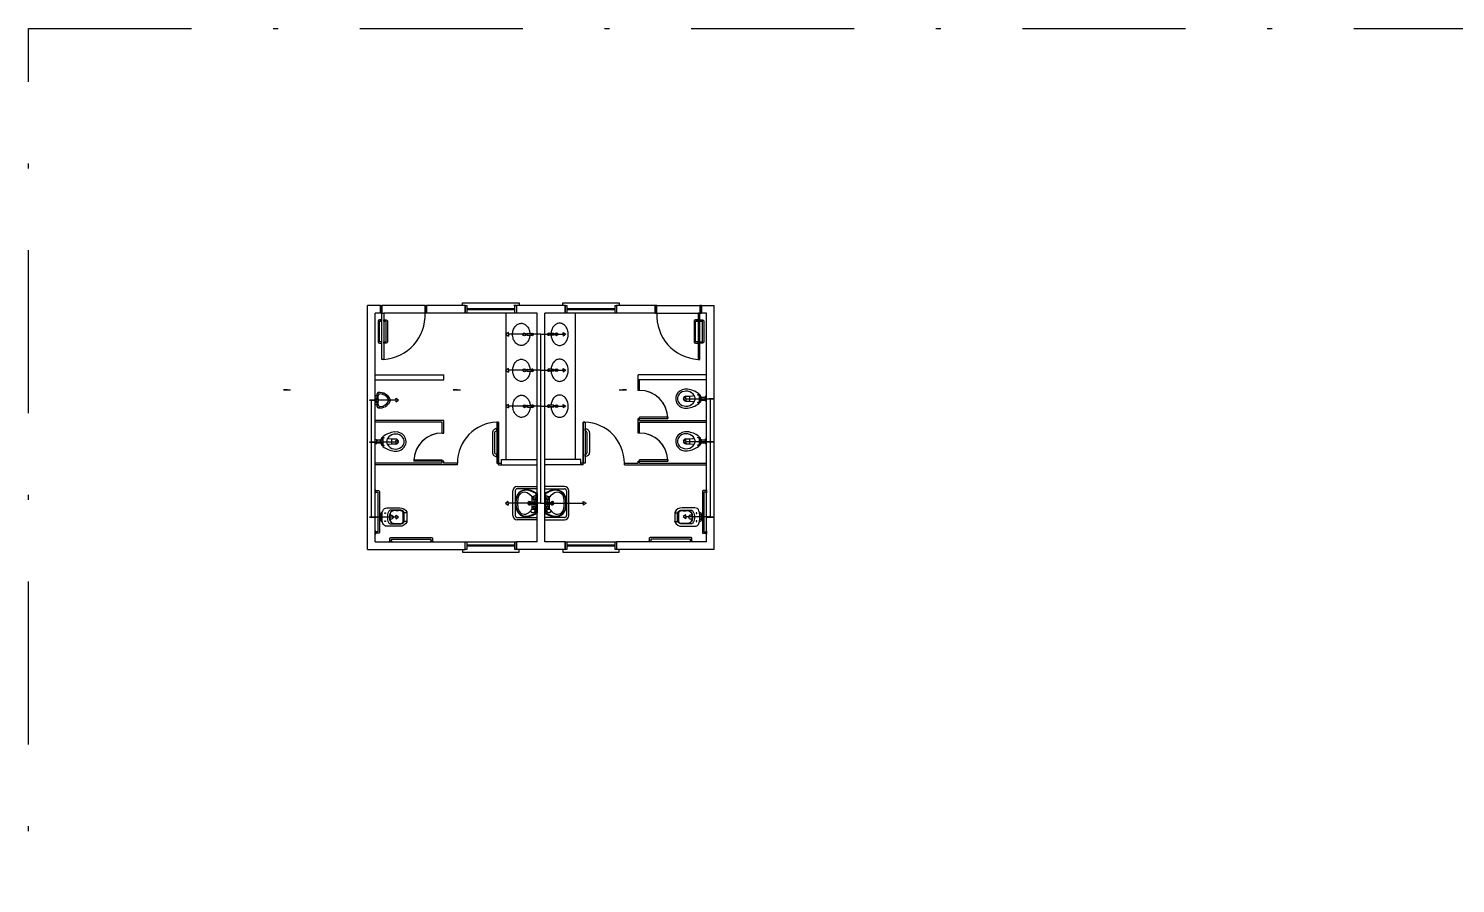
# Model space of a CAD drawing. Extents: x 55.5 to 142.8, y 175.3 to 208.6.
# Drawn here: x 55.51 to 83.29, y 191.94 to 208.58 of the extents above; entities that cross this region are included whole.
import ezdxf

# ---------------------------------------------------------------- set-up
doc = ezdxf.new("R2010")
doc.units = 0
doc.header["$LTSCALE"] = 0.005
doc.linetypes.add('DASHDOT', pattern=[25.4, 12.7, -6.35, 0, -6.35])
doc.layers.get('0').update_dxf_attribs({"linetype": 'CONTINUOUS'})
for name, color, linetype in [('A-BARRA', 2, 'CONTINUOUS'), ('A-JANEL', 3, 'CONTINUOUS'), ('A-PAREDE', 5, 'CONTINUOUS'), ('A-WC', 1, 'CONTINUOUS'), ('ARQ-ALV-CORTE', 5, 'CONTINUOUS'), ('ARQ-ALV-VISTA2', 2, 'CONTINUOUS'), ('ARQ-BNC-VISTA', 1, 'CONTINUOUS'), ('ARQ-ESQ-CORTE', 3, 'CONTINUOUS'), ('ARQ-ESQ-VISTA1', 2, 'CONTINUOUS'), ('ARQ-ESQ-VISTA2', 1, 'CONTINUOUS'), ('BARRILETE', 4, 'CONTINUOUS'), ('PAG', 1, 'CONTINUOUS')]:
    doc.layers.add(name, color=color, linetype=linetype)

# ---------------------------------------------------------------- blocks, each defined once
blk = doc.blocks.new('banheiros')
at = {"layer": 'A-BARRA', "color": 251}
for points in [[(-4.319, 1.892, 0.414214), (-4.234, 1.807), (-4.234, 1.807), (-4.234, 1.852, -0.414214), (-4.274, 1.892), (-4.274, 2.267, -0.414214), (-4.234, 2.307), (-4.234, 2.352), (-4.234, 2.352, 0.414214), (-4.319, 2.267)], [(-2.431, 1.892, -0.414214), (-2.516, 1.807), (-2.516, 1.807), (-2.516, 1.852, 0.414214), (-2.476, 1.892), (-2.476, 2.267, 0.414214), (-2.516, 2.307), (-2.516, 2.352), (-2.516, 2.352, -0.414214), (-2.431, 2.267)]]:
    blk.add_lwpolyline(points, format="xyb", close=True, dxfattribs=at)
at = {"layer": 'A-JANEL', "color": 251}
for p, q in [((-1.9, 4.75), (-1.9, 4.6)), ((-1.9, 0.15), (-1.9, 0))]:
    blk.add_line(p, q, dxfattribs=at)
at = {"layer": 'A-PAREDE', "color": 251}
for p, q in [((-6.75, 0), (-6.75, 4.75)), ((-5.6, 4.6), (-5.6, 4.75)), ((-4.85, 4.75), (-5.6, 4.75)), ((-4.85, 4.75), (-4.85, 4.6)), ((-1.15, 4.75), (-1.9, 4.75)), ((-1.9, 4.75), (-1.9, 4.6)), ((-1.15, 4.6), (-1.15, 4.75)), ((-1.15, 4.6), (-1.15, 4.75)), ((-0.25, 4.75), (0, 4.75)), ((-0.25, 4.6), (-0.25, 4.75)), ((-0.25, 4.6), (-0.25, 4.75)), ((0, 0), (0, 4.75)), ((-6.6, 0.15), (-6.6, 4.6)), ((-4.85, 4.6), (-5.6, 4.6)), ((-3.45, 0.15), (-3.45, 4.6)), ((-3.3, 0.15), (-3.3, 4.6)), ((-1.15, 4.6), (-1.9, 4.6)), ((-0.15, 4.6), (-0.25, 4.6)), ((-0.15, 4.6), (-0.25, 4.6)), ((-0.15, 0.15), (-0.15, 4.6)), ((-6.6, 0.15), (-4.85, 0.15)), ((-4.85, 0), (-4.85, 0.15)), ((-0.15, 0.15), (-1.9, 0.15)), ((-1.9, 0.15), (-1.9, 0)), ((0, 0), (-1.9, 0)), ((-6.75, 0), (-4.85, 0))]:
    blk.add_line(p, q, dxfattribs=at)
at = {"layer": 'A-WC', "color": 251}
for p, q in [((-1.483, 3.096), (-1.483, 3.3)), ((-1.453, 3.096), (-1.483, 3.096)), ((-1.453, 3.096), (-1.453, 3.3)), ((-5.267, 2.51), (-6.6, 2.51)), ((-5.267, 2.266), (-5.267, 2.51)), ((-5.297, 2.48), (-6.6, 2.48)), ((-5.297, 2.48), (-6.6, 2.48)), ((-5.297, 2.266), (-5.297, 2.48)), ((-5.297, 2.266), (-5.267, 2.266)), ((-4.2, 2.48), (-4.234, 2.479)), ((-4.234, 2.479), (-4.234, 1.68)), ((-4.2, 2.48), (-4.2, 1.68)), ((-4.2, 1.65), (-4.2, 2.48)), ((-2.55, 1.65), (-2.55, 2.48)), ((-2.55, 2.48), (-2.55, 1.68)), ((-2.516, 2.479), (-2.516, 1.68)), ((-5.297, 1.68), (-6.6, 1.68)), ((-5.847, 1.746), (-5.297, 1.746)), ((-5.267, 1.716), (-5.847, 1.716)), ((-5.297, 1.68), (-5.297, 1.746)), ((-5.297, 1.68), (-5.297, 1.746)), ((-5.297, 1.68), (-5.297, 1.716)), ((-5.267, 1.68), (-5.267, 1.716)), ((-5, 1.68), (-5.267, 1.68)), ((-5, 1.65), (-5, 1.68)), ((-4.234, 1.68), (-4.2, 1.68)), ((-4.2, 1.68), (-4.141, 1.68)), ((-2.55, 1.68), (-2.6, 1.68)), ((-2.516, 1.68), (-2.55, 1.68)), ((-1.75, 1.65), (-1.75, 1.68)), ((-1.75, 1.68), (-1.483, 1.68)), ((-5, 1.65), (-6.6, 1.65)), ((-4.2, 1.65), (-4.141, 1.65)), ((-2.55, 1.65), (-2.609, 1.65)), ((-1.75, 1.65), (-0.15, 1.65))]:
    blk.add_line(p, q, dxfattribs=at)
for centre, start, end in [((-1.453, 2.546), 360, 90), ((-5.297, 1.716), 90, 180)]:
    blk.add_arc(centre, 0.55, start, end, dxfattribs=at)
at = {"layer": 'ARQ-ALV-CORTE', "color": 251}
for p, q in [((-6.5, 4.75), (-6.75, 4.75)), ((-6.5, 4.6), (-6.5, 4.75)), ((-6.5, 4.75), (-6.5, 4.6)), ((-5.63, 4.75), (-6.47, 4.75)), ((-5.6, 4.75), (-5.6, 4.6)), ((-4.85, 4.75), (-4.85, 4.6)), ((-0.25, 4.75), (-0.25, 4.6)), ((-6.5, 4.6), (-6.6, 4.6)), ((-6.5, 4.6), (-6.6, 4.6)), ((-5.63, 4.6), (-6.435, 4.6)), ((-5.985, 0.724), (-5.985, 0.536)), ((-5.995, 0.546), (-6.031, 0.546)), ((-5.985, 0.536), (-5.985, 0.546))]:
    blk.add_line(p, q, dxfattribs=at)
for points in [[(-6.47, 4.6), (-6.5, 4.6), (-6.5, 4.75), (-6.47, 4.75)], [(-5.6, 4.6), (-5.63, 4.6), (-5.63, 4.75), (-5.6, 4.75)], [(-6.435, 3.7), (-6.47, 3.7), (-6.47, 4.6), (-6.435, 4.6)]]:
    blk.add_lwpolyline(points, close=True, dxfattribs=at)
for points in [[(-6.47, 4.446), (-6.51, 4.446), (-6.47, 4.446), (-6.47, 4.468), (-6.52, 4.468, 0.414214), (-6.545, 4.443), (-6.545, 4.043, 0.414214), (-6.52, 4.018), (-6.47, 4.018), (-6.47, 4.04), (-6.51, 4.04, -0.414214), (-6.52, 4.05), (-6.52, 4.436, -0.414214), (-6.51, 4.446)], [(-6.435, 4.446), (-6.395, 4.446), (-6.435, 4.446), (-6.435, 4.468), (-6.385, 4.468, -0.414214), (-6.36, 4.443), (-6.36, 4.043, -0.414214), (-6.385, 4.018), (-6.435, 4.018), (-6.435, 4.04), (-6.395, 4.04, 0.414214), (-6.385, 4.05), (-6.385, 4.436, 0.414214), (-6.395, 4.446)], [(-6.6, 1.1, 0.414214), (-6.59, 1.11), (-6.59, 1.15, 0.414214), (-6.6, 1.16), (-6.6, 1.1)], [(-6.59, 1.145), (-6.535, 1.145, -0.414214), (-6.52, 1.13), (-6.52, 0.33, -0.414214), (-6.535, 0.315), (-6.59, 0.315)], [(-6.462, 0.723, 0.378909), (-6.497, 0.683), (-6.497, 0.577, 0.378909), (-6.462, 0.537)], [(-6.497, 0.67, -0.414214), (-6.488, 0.679), (-6.467, 0.679)], [(-6.497, 0.59, 0.414214), (-6.488, 0.581), (-6.467, 0.581)], [(-5.995, 0.546, -0.407906), (-5.985, 0.536, -0.131537), (-5.986, 0.531, -0.273863), (-6.123, 0.45), (-6.372, 0.45, -0.319419), (-6.453, 0.507, -0.074713), (-6.467, 0.58, -0.017899), (-6.467, 0.68, -0.074713), (-6.453, 0.753, -0.319419), (-6.372, 0.81), (-6.123, 0.81, -0.273863), (-5.986, 0.729, -0.136488), (-5.985, 0.724, -0.402244), (-5.995, 0.715), (-6.031, 0.715, -0.337727), (-6.036, 0.718)], [(-6.228, 0.763, 0.305538), (-6.311, 0.708, 0.097448), (-6.326, 0.63, 0.097448), (-6.311, 0.552, 0.305538), (-6.228, 0.497)], [(-6.316, 0.668), (-6.288, 0.668, -1), (-6.288, 0.592)], [(-6.6, 0.3, 0.414214), (-6.59, 0.31), (-6.59, 0.35, 0.414214), (-6.6, 0.36), (-6.6, 0.3)], [(-6.27, 0.15, 0.414214), (-6.28, 0.16), (-6.32, 0.16, 0.414214), (-6.33, 0.15), (-6.27, 0.15)], [(-6.315, 0.16), (-6.315, 0.215, -0.414214), (-6.3, 0.23), (-5.5, 0.23, -0.414214), (-5.485, 0.215), (-5.485, 0.16)], [(-5.47, 0.15, 0.414214), (-5.48, 0.16), (-5.52, 0.16, 0.414214), (-5.53, 0.15), (-5.47, 0.15)]]:
    blk.add_lwpolyline(points, format="xyb", dxfattribs=at)
for points in [[(-6.59, 1.115), (-6.55, 1.115), (-6.55, 0.345), (-6.59, 0.345)], [(-6.316, 0.592), (-6.287, 0.592)], [(-6.285, 0.16), (-6.285, 0.2), (-5.515, 0.2), (-5.515, 0.16)]]:
    blk.add_lwpolyline(points, dxfattribs=at)
for points in [[(-6.413, 0.708, -1), (-6.398, 0.708, -1)], [(-6.413, 0.552, -1), (-6.398, 0.552, -1)], [(-6.342, 0.527, 0.295956), (-6.292, 0.496, -0.008003), (-6.12, 0.496, 0.219669), (-6.042, 0.531, 0.1825), (-6.035, 0.549), (-6.035, 0.711, 0.1825), (-6.042, 0.729, 0.21967), (-6.12, 0.764, -0.008003), (-6.292, 0.764, 0.295956), (-6.342, 0.733, 0.109342), (-6.365, 0.63, 0.109342)], [(-6.316, 0.592, 0.042994), (-6.307, 0.559, 0.312272), (-6.229, 0.506, -0.00507), (-6.12, 0.505, 0.107996), (-6.081, 0.513, 0.297508), (-6.059, 0.547), (-6.059, 0.713, 0.297509), (-6.081, 0.747, 0.107996), (-6.12, 0.755, -0.00507), (-6.229, 0.755, 0.312272), (-6.307, 0.701, 0.091294), (-6.32, 0.63, 0.048111)]]:
    blk.add_lwpolyline(points, format="xyb", close=True, dxfattribs=at)
for centre, radius, start, end in [((-6.493, 4.562), 0.864, 273.841, 2.5373), ((-6.031, 0.54), 0.00533, 90, 164.6449)]:
    blk.add_arc(centre, radius, start, end, dxfattribs=at)
at = {"layer": 'ARQ-ALV-VISTA2', "color": 251, "ltscale": 0.1}
for p, q in [((-3.85, 4.75), (-3.9, 4.75)), ((-2.9, 4.75), (-3.85, 4.75)), ((-3.85, 4.75), (-3.85, 4.6)), ((-3.85, 4.75), (-3.85, 4.6)), ((-3.85, 4.75), (-3.85, 4.6)), ((-2.9, 4.75), (-2.9, 4.6)), ((-2.9, 4.75), (-2.9, 4.6)), ((-3.45, 4.6), (-3.85, 4.6)), ((-2.9, 4.6), (-3.3, 4.6)), ((-3.649, 4.179), (-3.649, 4.197)), ((-3.642, 4.205), (-3.544, 4.213)), ((-3.641, 4.172), (-3.544, 4.165)), ((-3.127, 4.206), (-3.225, 4.213)), ((-3.127, 4.173), (-3.225, 4.165)), ((-3.119, 4.181), (-3.119, 4.198)), ((-6.6, 3.4), (-5.267, 3.4)), ((-5.267, 3.3), (-5.267, 3.4)), ((-3.646, 3.479), (-3.646, 3.497)), ((-3.639, 3.505), (-3.541, 3.513)), ((-3.638, 3.472), (-3.541, 3.465)), ((-3.127, 3.506), (-3.225, 3.513)), ((-3.127, 3.473), (-3.225, 3.465)), ((-3.119, 3.481), (-3.119, 3.498)), ((-0.15, 3.4), (-1.483, 3.4)), ((-1.483, 3.3), (-1.483, 3.4)), ((-6.6, 3.3), (-5.267, 3.3)), ((-6.6, 3.08), (-6.6, 3.08)), ((-0.15, 3.3), (-1.483, 3.3)), ((-6.6, 2.942), (-6.581, 2.942)), ((-6.6, 2.867), (-6.581, 2.867)), ((-6.562, 2.999), (-6.591, 2.99)), ((-6.562, 2.811), (-6.591, 2.82)), ((-6.581, 2.867), (-6.581, 2.942)), ((-6.581, 2.933), (-6.546, 2.933)), ((-6.581, 2.877), (-6.546, 2.877)), ((-6.562, 2.933), (-6.562, 3.032)), ((-6.562, 2.777), (-6.562, 2.877)), ((-6.545, 2.933), (-6.545, 2.99)), ((-6.545, 2.82), (-6.545, 2.877)), ((-6.536, 2.887), (-6.536, 2.923)), ((-6.45, 3.046), (-6.45, 3.016)), ((-6.45, 2.793), (-6.45, 2.764)), ((-3.643, 2.779), (-3.643, 2.797)), ((-3.636, 2.805), (-3.538, 2.813)), ((-3.127, 2.806), (-3.225, 2.813)), ((-3.119, 2.781), (-3.119, 2.798)), ((-0.551, 2.984), (-0.473, 2.984)), ((-0.551, 2.887), (-0.473, 2.887)), ((-0.473, 2.984), (-0.411, 2.991)), ((-0.473, 2.887), (-0.473, 2.984)), ((-0.473, 2.887), (-0.411, 2.879)), ((-0.411, 2.991), (-0.409, 2.994)), ((-0.411, 2.879), (-0.409, 2.877)), ((-0.296, 3.021), (-0.296, 3.024)), ((-0.296, 3.021), (-0.296, 2.85)), ((-0.296, 2.985), (-0.269, 2.985)), ((-0.296, 2.965), (-0.269, 2.965)), ((-0.296, 2.905), (-0.269, 2.905)), ((-0.296, 2.885), (-0.269, 2.885)), ((-0.296, 2.85), (-0.296, 2.846)), ((-0.269, 2.965), (-0.269, 2.998)), ((-0.269, 2.965), (-0.264, 2.965)), ((-0.269, 2.905), (-0.269, 2.873)), ((-0.269, 2.905), (-0.264, 2.905)), ((-0.264, 2.905), (-0.264, 2.965)), ((-0.25, 2.905), (-0.25, 2.965)), ((-0.25, 2.965), (-0.18, 2.965)), ((-0.25, 2.905), (-0.18, 2.905)), ((-0.18, 2.968), (-0.18, 2.902)), ((-0.175, 2.97), (-0.178, 2.97)), ((-0.175, 2.9), (-0.178, 2.9)), ((-0.175, 2.973), (-0.175, 2.97)), ((-0.175, 2.97), (-0.175, 2.9)), ((-0.175, 2.9), (-0.175, 2.897)), ((-0.15, 2.975), (-0.173, 2.975)), ((-0.15, 2.895), (-0.173, 2.895)), ((-3.635, 2.772), (-3.538, 2.765)), ((-3.127, 2.773), (-3.225, 2.765)), ((-1.483, 2.266), (-1.483, 2.546)), ((-1.483, 2.546), (-0.903, 2.546)), ((-1.453, 2.51), (-1.453, 2.576)), ((-1.453, 2.51), (-1.453, 2.576)), ((-0.903, 2.576), (-1.453, 2.576)), ((-1.453, 2.51), (-1.453, 2.546)), ((-1.453, 2.51), (-0.15, 2.51)), ((-0.903, 2.576), (-0.903, 2.546)), ((-2.55, 2.48), (-2.52, 2.48)), ((-2.52, 2.48), (-2.55, 2.48)), ((-2.52, 2.48), (-2.52, 2.479)), ((-1.453, 2.266), (-1.483, 2.266)), ((-1.453, 2.48), (-0.15, 2.48)), ((-1.453, 2.48), (-0.15, 2.48)), ((-1.453, 2.266), (-1.453, 2.48)), ((-6.6, 2.14), (-6.577, 2.14)), ((-6.6, 2.06), (-6.577, 2.06)), ((-6.575, 2.138), (-6.575, 2.135)), ((-6.575, 2.135), (-6.575, 2.065)), ((-6.575, 2.135), (-6.572, 2.135)), ((-6.575, 2.065), (-6.575, 2.062)), ((-6.575, 2.065), (-6.572, 2.065)), ((-6.57, 2.133), (-6.57, 2.067)), ((-6.5, 2.13), (-6.57, 2.13)), ((-6.5, 2.07), (-6.57, 2.07)), ((-6.5, 2.07), (-6.5, 2.13)), ((-6.486, 2.07), (-6.486, 2.13)), ((-6.481, 2.13), (-6.486, 2.13)), ((-6.481, 2.07), (-6.486, 2.07)), ((-6.481, 2.13), (-6.481, 2.163)), ((-6.454, 2.15), (-6.481, 2.15)), ((-6.454, 2.13), (-6.481, 2.13)), ((-6.454, 2.07), (-6.481, 2.07)), ((-6.481, 2.07), (-6.481, 2.038)), ((-6.454, 2.05), (-6.481, 2.05)), ((-6.454, 2.186), (-6.454, 2.189)), ((-6.454, 2.186), (-6.454, 2.014)), ((-6.454, 2.014), (-6.454, 2.011)), ((-6.339, 2.156), (-6.341, 2.159)), ((-6.339, 2.044), (-6.341, 2.042)), ((-6.277, 2.149), (-6.339, 2.156)), ((-6.277, 2.052), (-6.339, 2.044)), ((-6.199, 2.149), (-6.277, 2.149)), ((-6.277, 2.052), (-6.277, 2.149)), ((-6.199, 2.052), (-6.277, 2.052)), ((-0.551, 2.154), (-0.473, 2.154)), ((-0.551, 2.057), (-0.473, 2.057)), ((-0.473, 2.154), (-0.411, 2.161)), ((-0.473, 2.057), (-0.473, 2.154)), ((-0.473, 2.057), (-0.411, 2.049)), ((-0.411, 2.161), (-0.409, 2.164)), ((-0.411, 2.049), (-0.409, 2.047)), ((-0.296, 2.191), (-0.296, 2.194)), ((-0.296, 2.191), (-0.296, 2.02)), ((-0.296, 2.155), (-0.269, 2.155)), ((-0.296, 2.135), (-0.269, 2.135)), ((-0.296, 2.075), (-0.269, 2.075)), ((-0.296, 2.055), (-0.269, 2.055)), ((-0.296, 2.02), (-0.296, 2.016)), ((-0.269, 2.135), (-0.269, 2.168)), ((-0.269, 2.135), (-0.264, 2.135)), ((-0.269, 2.075), (-0.269, 2.043)), ((-0.269, 2.075), (-0.264, 2.075)), ((-0.264, 2.075), (-0.264, 2.135)), ((-0.25, 2.075), (-0.25, 2.135)), ((-0.25, 2.135), (-0.18, 2.135)), ((-0.25, 2.075), (-0.18, 2.075)), ((-0.18, 2.138), (-0.18, 2.072)), ((-0.175, 2.14), (-0.178, 2.14)), ((-0.175, 2.07), (-0.178, 2.07)), ((-0.175, 2.143), (-0.175, 2.14)), ((-0.175, 2.14), (-0.175, 2.07)), ((-0.175, 2.07), (-0.175, 2.067)), ((-0.15, 2.145), (-0.173, 2.145)), ((-0.15, 2.065), (-0.173, 2.065)), ((-4.141, 1.75), (-3.45, 1.75)), ((-4.141, 1.65), (-4.141, 1.75)), ((-2.6, 1.75), (-3.3, 1.75)), ((-2.6, 1.65), (-2.6, 1.75)), ((-1.483, 1.716), (-0.903, 1.716)), ((-1.483, 1.68), (-1.483, 1.716)), ((-1.453, 1.68), (-1.453, 1.746)), ((-1.453, 1.68), (-1.453, 1.746)), ((-0.903, 1.746), (-1.453, 1.746)), ((-1.453, 1.68), (-1.453, 1.716)), ((-1.453, 1.68), (-0.15, 1.68)), ((-0.903, 1.746), (-0.903, 1.716)), ((-4.15, 1.65), (-3.45, 1.65)), ((-2.6, 1.65), (-3.3, 1.65)), ((-3.92, 0.66), (-3.92, 1.14)), ((-3.875, 1.14), (-3.875, 0.66)), ((-3.835, 1.225), (-3.45, 1.225)), ((-3.45, 1.18), (-3.835, 1.18)), ((-2.915, 1.225), (-3.3, 1.225)), ((-3.3, 1.18), (-2.915, 1.18)), ((-2.875, 1.14), (-2.875, 0.66)), ((-2.83, 0.66), (-2.83, 1.14)), ((-3.506, 0.919), (-3.601, 0.911)), ((-3.506, 0.88), (-3.601, 0.888)), ((-3.47, 1.053), (-3.547, 1.025)), ((-3.47, 1.052), (-3.542, 1.016)), ((-3.542, 0.916), (-3.542, 1.016)), ((-3.542, 0.788), (-3.542, 0.883)), ((-3.47, 0.713), (-3.47, 1.087)), ((-3.45, 1.089), (-3.45, 0.711)), ((-3.3, 1.089), (-3.3, 0.711)), ((-3.28, 0.713), (-3.28, 1.087)), ((-3.28, 1.053), (-3.203, 1.025)), ((-3.28, 1.052), (-3.208, 1.016)), ((-3.244, 0.919), (-3.149, 0.911)), ((-3.244, 0.88), (-3.149, 0.888)), ((-3.208, 0.916), (-3.208, 1.016)), ((-3.208, 0.788), (-3.208, 0.883)), ((-3.835, 0.62), (-3.45, 0.62)), ((-3.45, 0.575), (-3.835, 0.575)), ((-3.478, 0.752), (-3.491, 0.758)), ((-3.483, 0.752), (-3.49, 0.754)), ((-3.47, 0.752), (-3.49, 0.752)), ((-3.47, 0.748), (-3.49, 0.748)), ((-2.915, 0.62), (-3.3, 0.62)), ((-3.3, 0.575), (-2.915, 0.575)), ((-3.28, 0.752), (-3.26, 0.752)), ((-3.28, 0.748), (-3.26, 0.748)), ((-3.272, 0.752), (-3.259, 0.758)), ((-3.267, 0.752), (-3.26, 0.754)), ((-0.765, 0.724), (-0.765, 0.536)), ((-0.765, 0.536), (-0.765, 0.546)), ((-0.755, 0.546), (-0.719, 0.546)), ((-3.45, 0.15), (-3.85, 0.15)), ((-3.85, 0), (-3.85, 0.15)), ((-2.9, 0), (-3.85, 0)), ((-2.9, 0.15), (-3.3, 0.15)), ((-2.9, 0), (-2.9, 0.15)), ((-2.9, 0.15), (-2.9, 0)), ((-2.9, 0), (-2.9, 0.15))]:
    blk.add_line(p, q, dxfattribs=at)
for points in [[(-3.85, 4.6), (-3.88, 4.6), (-3.88, 4.75), (-3.85, 4.75)], [(-2.87, 4.6), (-2.9, 4.6), (-2.9, 4.75), (-2.87, 4.75)], [(-3.85, 0), (-3.88, 0), (-3.88, 0.15), (-3.85, 0.15)], [(-2.87, 0), (-2.9, 0), (-2.9, 0.15), (-2.87, 0.15)]]:
    blk.add_lwpolyline(points, close=True, dxfattribs=at)
at = {"layer": 'ARQ-ALV-VISTA2', "color": 251}
for points in [[(-1.15, 4.6), (-1.12, 4.6), (-1.12, 4.75), (-1.15, 4.75)], [(-0.28, 4.6), (-0.25, 4.6), (-0.25, 4.75), (-0.28, 4.75)], [(-0.315, 3.7), (-0.28, 3.7), (-0.28, 4.6), (-0.315, 4.6)]]:
    blk.add_lwpolyline(points, close=True, dxfattribs=at)
at = {"layer": 'ARQ-ALV-VISTA2', "color": 251, "ltscale": 0.1}
for points in [[(-3.591, 4.168, -0.059992), (-3.603, 4.103, -0.087531), (-3.639, 4.035, -0.105501), (-3.695, 3.987, -0.123031), (-3.757, 3.971, -0.123031), (-3.819, 3.986, -0.105501), (-3.876, 4.033, -0.087531), (-3.912, 4.101, -0.07802), (-3.926, 4.186, -0.07802), (-3.913, 4.271, -0.087531), (-3.878, 4.339, -0.105501), (-3.821, 4.387, -0.123031), (-3.759, 4.403, -0.123031), (-3.697, 4.388, -0.105501), (-3.64, 4.34, -0.087531), (-3.604, 4.273, -0.059024), (-3.591, 4.209, -0.07802)], [(-3.178, 4.169, 0.059992), (-3.165, 4.104, 0.087531), (-3.129, 4.036, 0.105501), (-3.073, 3.988, 0.123031), (-3.011, 3.972, 0.123031), (-2.948, 3.988, 0.105501), (-2.892, 4.035, 0.087531), (-2.856, 4.103, 0.07802), (-2.842, 4.188, 0.07802), (-2.855, 4.273, 0.087531), (-2.891, 4.341, 0.105501), (-2.948, 4.389, 0.123031), (-3.01, 4.405, 0.123031), (-3.072, 4.389, 0.105501), (-3.129, 4.342, 0.087531), (-3.165, 4.274, 0.059024), (-3.177, 4.21, 0.07802)], [(-3.588, 3.468, -0.059992), (-3.6, 3.403, -0.087531), (-3.635, 3.335, -0.105501), (-3.692, 3.287, -0.123031), (-3.754, 3.271, -0.123031), (-3.816, 3.286, -0.105501), (-3.873, 3.333, -0.087531), (-3.909, 3.401, -0.07802), (-3.923, 3.486, -0.07802), (-3.91, 3.571, -0.087531), (-3.875, 3.639, -0.105501), (-3.818, 3.687, -0.123031), (-3.756, 3.703, -0.123031), (-3.694, 3.688, -0.105501), (-3.637, 3.64, -0.087531), (-3.601, 3.573, -0.059024), (-3.588, 3.509, -0.07802)], [(-3.178, 3.469, 0.059992), (-3.165, 3.404, 0.087531), (-3.129, 3.336, 0.105501), (-3.073, 3.288, 0.123031), (-3.011, 3.272, 0.123031), (-2.948, 3.288, 0.105501), (-2.892, 3.335, 0.087531), (-2.856, 3.403, 0.07802), (-2.842, 3.488, 0.07802), (-2.855, 3.573, 0.087531), (-2.891, 3.641, 0.105501), (-2.948, 3.689, 0.123031), (-3.01, 3.705, 0.123031), (-3.072, 3.689, 0.105501), (-3.129, 3.642, 0.087531), (-3.165, 3.574, 0.059024), (-3.177, 3.51, 0.07802)], [(-3.585, 2.768, -0.059992), (-3.597, 2.703, -0.087531), (-3.632, 2.635, -0.105501), (-3.689, 2.587, -0.123031), (-3.751, 2.571, -0.123031), (-3.813, 2.586, -0.105501), (-3.87, 2.633, -0.087531), (-3.906, 2.701, -0.07802), (-3.92, 2.786, -0.07802), (-3.907, 2.871, -0.087531), (-3.872, 2.939, -0.105501), (-3.815, 2.987, -0.123031), (-3.753, 3.003, -0.123031), (-3.691, 2.988, -0.105501), (-3.634, 2.94, -0.087531), (-3.598, 2.873, -0.059024), (-3.585, 2.809, -0.07802)], [(-3.178, 2.769, 0.059992), (-3.165, 2.704, 0.087531), (-3.129, 2.636, 0.105501), (-3.073, 2.588, 0.123031), (-3.011, 2.572, 0.123031), (-2.948, 2.588, 0.105501), (-2.892, 2.635, 0.087531), (-2.856, 2.703, 0.07802), (-2.842, 2.788, 0.07802), (-2.855, 2.873, 0.087531), (-2.891, 2.941, 0.105501), (-2.948, 2.989, 0.123031), (-3.01, 3.005, 0.123031), (-3.072, 2.989, 0.105501), (-3.129, 2.942, 0.087531), (-3.165, 2.874, 0.059024), (-3.177, 2.81, 0.07802)], [(-0.16, 1.145), (-0.215, 1.145, 0.414214), (-0.23, 1.13), (-0.23, 0.33, 0.414214), (-0.215, 0.315), (-0.16, 0.315)], [(-0.15, 1.1, -0.414214), (-0.16, 1.11), (-0.16, 1.15, -0.414214), (-0.15, 1.16), (-0.15, 1.1)], [(-0.755, 0.546, 0.407906), (-0.765, 0.536, 0.131537), (-0.764, 0.531, 0.273863), (-0.627, 0.45), (-0.378, 0.45, 0.319419), (-0.297, 0.507, 0.074713), (-0.283, 0.58, 0.017899), (-0.283, 0.68, 0.074713), (-0.297, 0.753, 0.319419), (-0.378, 0.81), (-0.627, 0.81, 0.273863), (-0.764, 0.729, 0.136488), (-0.765, 0.724, 0.402244), (-0.755, 0.715), (-0.719, 0.715, 0.337727), (-0.714, 0.718)], [(-0.522, 0.763, -0.305538), (-0.439, 0.708, -0.097448), (-0.424, 0.63, -0.097448), (-0.439, 0.552, -0.305538), (-0.522, 0.497)], [(-0.434, 0.668), (-0.462, 0.668, 1), (-0.462, 0.592)], [(-0.288, 0.723, -0.378909), (-0.253, 0.683), (-0.253, 0.577, -0.378909), (-0.288, 0.537)], [(-0.253, 0.67, 0.414214), (-0.262, 0.679), (-0.283, 0.679)], [(-0.253, 0.59, -0.414214), (-0.262, 0.581), (-0.283, 0.581)], [(-0.15, 0.3, -0.414214), (-0.16, 0.31), (-0.16, 0.35, -0.414214), (-0.15, 0.36), (-0.15, 0.3)], [(-1.28, 0.15, -0.414214), (-1.27, 0.16), (-1.23, 0.16, -0.414214), (-1.22, 0.15), (-1.28, 0.15)], [(-0.435, 0.16), (-0.435, 0.215, 0.414214), (-0.45, 0.23), (-1.25, 0.23, 0.414214), (-1.265, 0.215), (-1.265, 0.16)], [(-0.48, 0.15, -0.414214), (-0.47, 0.16), (-0.43, 0.16, -0.414214), (-0.42, 0.15), (-0.48, 0.15)]]:
    blk.add_lwpolyline(points, format="xyb", dxfattribs=at)
for points in [[(-0.16, 1.115), (-0.2, 1.115), (-0.2, 0.345), (-0.16, 0.345)], [(-0.434, 0.592), (-0.463, 0.592)], [(-0.465, 0.16), (-0.465, 0.2), (-1.235, 0.2), (-1.235, 0.16)]]:
    blk.add_lwpolyline(points, dxfattribs=at)
for points in [[(-0.408, 0.527, -0.295956), (-0.458, 0.496, 0.008003), (-0.63, 0.496, -0.219669), (-0.708, 0.531, -0.1825), (-0.715, 0.549), (-0.715, 0.711, -0.1825), (-0.708, 0.729, -0.21967), (-0.63, 0.764, 0.008003), (-0.458, 0.764, -0.295956), (-0.408, 0.733, -0.109342), (-0.385, 0.63, -0.109342)], [(-0.434, 0.592, -0.042994), (-0.443, 0.559, -0.312272), (-0.521, 0.506, 0.00507), (-0.63, 0.505, -0.107996), (-0.669, 0.513, -0.297508), (-0.691, 0.547), (-0.691, 0.713, -0.297509), (-0.669, 0.747, -0.107996), (-0.63, 0.755, 0.00507), (-0.521, 0.755, -0.312272), (-0.443, 0.701, -0.091294), (-0.43, 0.63, -0.048111)], [(-0.337, 0.708, 1), (-0.352, 0.708, 1)], [(-0.337, 0.552, 1), (-0.352, 0.552, 1)]]:
    blk.add_lwpolyline(points, format="xyb", close=True, dxfattribs=at)
for centre, radius in [((-3.699, 4.187), 0.0278), ((-3.544, 4.189), 0.024), ((-3.225, 4.189), 0.024), ((-3.07, 4.189), 0.0278), ((-3.696, 3.487), 0.0278), ((-3.541, 3.489), 0.024), ((-3.225, 3.489), 0.024), ((-3.07, 3.489), 0.0278), ((-3.692, 2.787), 0.0278), ((-3.538, 2.789), 0.024), ((-3.225, 2.789), 0.024), ((-3.07, 2.789), 0.0278), ((-0.314, 3.01), 0.00682), ((-0.314, 2.86), 0.00682), ((-6.436, 2.175), 0.00682), ((-6.436, 2.025), 0.00682), ((-0.314, 2.18), 0.00682), ((-0.314, 2.03), 0.00682), ((-3.503, 0.984), 0.03), ((-3.503, 0.816), 0.03), ((-3.503, 0.984), 0.02), ((-3.503, 0.816), 0.02), ((-3.247, 0.984), 0.03), ((-3.247, 0.816), 0.03), ((-3.247, 0.984), 0.02), ((-3.247, 0.816), 0.02), ((-3.53, 0.75), 0.04), ((-3.53, 0.75), 0.037), ((-3.22, 0.75), 0.04), ((-3.22, 0.75), 0.037)]:
    blk.add_circle(centre, radius, dxfattribs=at)
for centre, radius, start, end in [((-3.641, 4.197), 0.008, 94.6837, 180.3301), ((-3.641, 4.179), 0.008, 180.3301, 265.9766), ((-3.127, 4.198), 0.008, 359.9223, 85.5687), ((-3.127, 4.181), 0.008, 274.2759, 359.9223), ((-3.638, 3.497), 0.008, 94.6837, 180.3301), ((-3.638, 3.479), 0.008, 180.3301, 265.9766), ((-3.127, 3.498), 0.008, 359.9223, 85.5687), ((-3.127, 3.481), 0.008, 274.2759, 359.9223), ((-6.519, 2.822), 0.234, 25.0023, 95.2001), ((-0.55, 2.915), 0.208, 82.3195, 140.8979), ((-0.547, 2.895), 0.187, 32.6799, 125.7485), ((-0.586, 2.642), 0.484, 53.7577, 82.3195), ((-6.587, 2.978), 0.0131, 106.6992, 180), ((-6.587, 2.832), 0.0131, 180, 253.3008), ((-6.507, 2.99), 0.0656, 86.1308, 147.0588), ((-6.54, 3.032), 0.0225, 90, 180), ((-6.507, 2.82), 0.0656, 212.9412, 273.8692), ((-6.546, 2.923), 0.01, 0, 90), ((-6.546, 2.887), 0.01, 270, 0), ((-6.507, 2.99), 0.0375, 86.1308, 180), ((-6.507, 2.82), 0.0375, 180, 273.8692), ((-6.519, 2.988), 0.234, 264.7999, 334.9977), ((-6.519, 2.822), 0.206, 29.554, 86.1308), ((-6.519, 2.988), 0.206, 273.8692, 330.446), ((-6.372, 2.905), 0.0375, 330.446, 29.554), ((-6.341, 2.905), 0.0375, 334.9977, 25.0023), ((-3.635, 2.797), 0.008, 94.6837, 180.3301), ((-3.635, 2.779), 0.008, 180.3301, 265.9766), ((-3.127, 2.798), 0.008, 359.9223, 85.5687), ((-3.127, 2.781), 0.008, 274.2759, 359.9223), ((-0.577, 2.935), 0.174, 140.4767, 216.8881), ((-0.55, 2.956), 0.208, 216.8881, 277.6805), ((-0.583, 2.935), 0.132, 138.6701, 180), ((-0.583, 2.935), 0.132, 180, 221.3299), ((-0.563, 2.917), 0.159, 125.7485, 138.6701), ((-0.563, 2.953), 0.159, 221.3299, 234.2515), ((-0.547, 2.976), 0.187, 234.2515, 327.3201), ((-0.551, 2.935), 0.0486, 90, 270), ((-0.586, 3.229), 0.484, 277.6805, 306.3454), ((-0.484, 2.935), 0.112, 0, 32.6799), ((-0.484, 2.935), 0.112, 327.3201, 0), ((-0.305, 3.024), 0.00909, 0, 58.9825), ((-0.305, 2.846), 0.00909, 306.3358, 0), ((-0.554, 2.62), 0.477, 53.8396, 57.2182), ((-0.554, 3.251), 0.477, 302.7818, 306.1604), ((-0.278, 2.998), 0.00909, 0, 53.8396), ((-0.278, 2.873), 0.00909, 306.1604, 0), ((-0.257, 2.965), 0.00697, 0, 180), ((-0.257, 2.905), 0.00697, 180, 0), ((-0.178, 2.968), 0.002, 90, 180), ((-0.178, 2.902), 0.002, 180, 270), ((-0.173, 2.973), 0.002, 90, 180), ((-0.173, 2.897), 0.002, 180, 270), ((-6.54, 2.777), 0.0225, 180, 270), ((-6.164, 1.807), 0.484, 97.6805, 126.2423), ((-6.203, 2.06), 0.187, 54.2515, 147.3201), ((-6.2, 2.08), 0.208, 39.1021, 97.6805), ((-1.453, 1.716), 0.55, 360, 90), ((-1.453, 1.716), 0.55, 3.1268, 90), ((-0.55, 2.085), 0.208, 82.3195, 140.8979), ((-0.547, 2.065), 0.187, 32.6799, 125.7485), ((-0.586, 1.812), 0.484, 53.7577, 82.3195), ((-6.577, 2.138), 0.002, 0, 90), ((-6.577, 2.062), 0.002, 270, 0), ((-6.572, 2.133), 0.002, 0, 90), ((-6.572, 2.067), 0.002, 270, 0), ((-6.493, 2.13), 0.00697, 0, 180), ((-6.493, 2.07), 0.00697, 180, 0), ((-6.472, 2.163), 0.00909, 126.1604, 180), ((-6.472, 2.038), 0.00909, 180, 233.8396), ((-6.196, 1.785), 0.477, 122.7818, 126.1604), ((-6.196, 2.416), 0.477, 233.8396, 237.2182), ((-6.445, 2.189), 0.00909, 121.0175, 180), ((-6.445, 2.011), 0.00909, 180, 233.6642), ((-6.164, 2.394), 0.484, 233.6546, 262.3195), ((-6.266, 2.1), 0.112, 147.3201, 180), ((-6.266, 2.1), 0.112, 180, 212.6799), ((-6.203, 2.141), 0.187, 212.6799, 305.7485), ((-6.2, 2.121), 0.208, 262.3195, 323.1119), ((-6.199, 2.1), 0.0486, 270, 90), ((-6.187, 2.082), 0.159, 41.3299, 54.2515), ((-6.187, 2.118), 0.159, 305.7485, 318.6701), ((-6.167, 2.1), 0.132, 0, 41.3299), ((-6.167, 2.1), 0.132, 318.6701, 0), ((-6.173, 2.1), 0.174, 323.1119, 39.5233), ((-0.577, 2.105), 0.174, 140.4767, 216.8881), ((-0.55, 2.126), 0.208, 216.8881, 277.6805), ((-0.583, 2.105), 0.132, 138.6701, 180), ((-0.583, 2.105), 0.132, 180, 221.3299), ((-0.563, 2.087), 0.159, 125.7485, 138.6701), ((-0.563, 2.123), 0.159, 221.3299, 234.2515), ((-0.547, 2.146), 0.187, 234.2515, 327.3201), ((-0.551, 2.105), 0.0486, 90, 270), ((-0.586, 2.399), 0.484, 277.6805, 306.3454), ((-0.484, 2.105), 0.112, 0, 32.6799), ((-0.484, 2.105), 0.112, 327.3201, 0), ((-0.305, 2.194), 0.00909, 0, 58.9825), ((-0.305, 2.016), 0.00909, 306.3358, 0), ((-0.554, 1.79), 0.477, 53.8396, 57.2182), ((-0.554, 2.421), 0.477, 302.7818, 306.1604), ((-0.278, 2.168), 0.00909, 0, 53.8396), ((-0.278, 2.043), 0.00909, 306.1604, 0), ((-0.257, 2.135), 0.00697, 0, 180), ((-0.257, 2.075), 0.00697, 180, 0), ((-0.178, 2.138), 0.002, 90, 180), ((-0.178, 2.072), 0.002, 180, 270), ((-0.173, 2.143), 0.002, 90, 180), ((-0.173, 2.067), 0.002, 180, 270), ((-3.835, 1.14), 0.085, 90, 180), ((-3.835, 1.14), 0.04, 90, 180), ((-3.656, 0.954), 0.21, 74.8885, 171.8746), ((-3.658, 0.953), 0.2, 75.2817, 172.1149), ((-3.695, 0.991), 0.123, 49.4403, 162.413), ((-3.736, 0.657), 0.505, 58.2072, 75.2817), ((-3.736, 0.657), 0.518, 56.4501, 74.8885), ((-3.014, 0.657), 0.518, 105.1115, 123.5499), ((-3.014, 0.657), 0.505, 104.7183, 121.7928), ((-3.094, 0.954), 0.21, 8.1254, 105.1115), ((-3.092, 0.953), 0.2, 7.8851, 104.7183), ((-3.055, 0.991), 0.123, 17.587, 130.5597), ((-2.915, 1.14), 0.085, 360, 90), ((-2.915, 1.14), 0.04, 360, 90), ((-3.275, 0.9), 0.595, 171.8746, 180), ((-3.275, 0.9), 0.595, 180, 188.1254), ((-3.275, 0.9), 0.587, 172.1149, 180), ((-3.275, 0.9), 0.587, 180, 187.8851), ((-3.408, 0.9), 0.424, 162.413, 180), ((-3.408, 0.9), 0.424, 180, 197.587), ((-3.595, 0.9), 0.0315, 27.2328, 332.0512), ((-3.595, 0.9), 0.021, 39.7091, 319.0745), ((-7.522, -4.382), 6.719, 53.8347, 54.4403), ((-7.984, -4.02), 6.719, 48.6723, 49.4403), ((-3.6, 0.9), 0.0118, 94.8124, 265.1876), ((-3.565, 1.032), 0.0137, 351.7289, 53.8347), ((-3.555, 1.016), 0.0126, 0, 48.6723), ((-3.503, 0.9), 0.03, 218.8043, 141.1957), ((-3.503, 0.9), 0.02, 260.3752, 99.6248), ((-3.247, 0.9), 0.03, 38.8043, 321.1957), ((-3.247, 0.9), 0.02, 80.3752, 279.6248), ((-3.195, 1.016), 0.0126, 131.3277, 180), ((1.234, -4.02), 6.719, 130.5597, 131.3277), ((-3.185, 1.032), 0.0137, 126.1653, 188.2711), ((0.772, -4.382), 6.719, 125.5597, 126.1653), ((-3.155, 0.9), 0.0315, 207.9488, 152.7672), ((-3.155, 0.9), 0.021, 220.9255, 140.2909), ((-3.15, 0.9), 0.0118, 274.8124, 85.1876), ((-3.342, 0.9), 0.424, 360, 17.587), ((-3.342, 0.9), 0.424, 342.413, 360), ((-3.475, 0.9), 0.587, 360, 7.8851), ((-3.475, 0.9), 0.587, 352.1149, 360), ((-3.475, 0.9), 0.595, 360, 8.1254), ((-3.475, 0.9), 0.595, 351.8746, 360), ((-3.835, 0.66), 0.085, 180, 270), ((-3.835, 0.66), 0.04, 180, 270), ((-3.656, 0.845), 0.21, 188.1254, 285.1115), ((-3.658, 0.847), 0.2, 187.8851, 284.7183), ((-3.695, 0.809), 0.123, 197.587, 310.5597), ((-7.984, 5.82), 6.719, 310.5597, 311.0659), ((-7.522, 6.181), 6.719, 305.5597, 306.0304), ((-3.736, 1.142), 0.505, 284.7183, 301.7928), ((-3.736, 1.142), 0.518, 285.1115, 303.5499), ((-3.014, 1.142), 0.518, 236.4501, 254.8885), ((-3.014, 1.142), 0.505, 238.2072, 255.2817), ((1.234, 5.82), 6.719, 228.9341, 229.4403), ((0.772, 6.181), 6.719, 233.9696, 234.4403), ((-3.094, 0.845), 0.21, 254.8885, 351.8746), ((-3.092, 0.847), 0.2, 255.2817, 352.1149), ((-3.055, 0.809), 0.123, 229.4403, 342.413), ((-2.915, 0.66), 0.04, 270, 360), ((-2.915, 0.66), 0.085, 270, 360), ((-0.719, 0.54), 0.00533, 15.3551, 90)]:
    blk.add_arc(centre, radius, start, end, dxfattribs=at)
at = {"layer": 'ARQ-BNC-VISTA', "color": 251}
for p, q in [((-1.12, 4.75), (-0.28, 4.75)), ((-4.05, 1.75), (-4.05, 4.6)), ((-2.7, 1.75), (-2.7, 4.6)), ((-1.12, 4.6), (-0.315, 4.6))]:
    blk.add_line(p, q, dxfattribs=at)
at = {"layer": 'ARQ-ESQ-CORTE', "color": 251}
for points in [[(-6.47, 4.446), (-6.51, 4.446), (-6.47, 4.446), (-6.47, 4.468), (-6.52, 4.468, 0.414214), (-6.545, 4.443), (-6.545, 4.043, 0.414214), (-6.52, 4.018), (-6.47, 4.018), (-6.47, 4.04), (-6.51, 4.04, -0.414214), (-6.52, 4.05), (-6.52, 4.436, -0.414214), (-6.51, 4.446)], [(-6.435, 4.446), (-6.395, 4.446), (-6.435, 4.446), (-6.435, 4.468), (-6.385, 4.468, -0.414214), (-6.36, 4.443), (-6.36, 4.043, -0.414214), (-6.385, 4.018), (-6.435, 4.018), (-6.435, 4.04), (-6.395, 4.04, 0.414214), (-6.385, 4.05), (-6.385, 4.436, 0.414214), (-6.395, 4.446)], [(-0.315, 4.446), (-0.355, 4.446), (-0.315, 4.446), (-0.315, 4.468), (-0.365, 4.468, 0.414214), (-0.39, 4.443), (-0.39, 4.043, 0.414214), (-0.365, 4.018), (-0.315, 4.018), (-0.315, 4.04), (-0.355, 4.04, -0.414214), (-0.365, 4.05), (-0.365, 4.436, -0.414214), (-0.355, 4.446)], [(-0.28, 4.446), (-0.24, 4.446), (-0.28, 4.446), (-0.28, 4.468), (-0.23, 4.468, -0.414214), (-0.205, 4.443), (-0.205, 4.043, -0.414214), (-0.23, 4.018), (-0.28, 4.018), (-0.28, 4.04), (-0.24, 4.04, 0.414214), (-0.23, 4.05), (-0.23, 4.436, 0.414214), (-0.24, 4.446)]]:
    blk.add_lwpolyline(points, format="xyb", dxfattribs=at)
at = {"layer": 'ARQ-ESQ-VISTA1', "color": 251}
for p, q in [((-3.88, 4.685), (-4.82, 4.685)), ((-3.88, 4.665), (-4.82, 4.665)), ((-3.88, 4.6), (-4.82, 4.6)), ((-1.93, 4.685), (-2.87, 4.685)), ((-1.93, 4.665), (-2.87, 4.665)), ((-1.93, 4.6), (-2.87, 4.6)), ((-4.82, 0.15), (-3.88, 0.15)), ((-3.88, 0.085), (-4.82, 0.085)), ((-3.88, 0.065), (-4.82, 0.065)), ((-2.87, 0.15), (-1.93, 0.15)), ((-1.93, 0.085), (-2.87, 0.085)), ((-1.93, 0.065), (-2.87, 0.065))]:
    blk.add_line(p, q, dxfattribs=at)
for points in [[(-4.9, 4.75), (-4.9, 4.8), (-3.8, 4.8), (-3.8, 4.75)], [(-2.95, 4.75), (-2.95, 4.8), (-1.85, 4.8), (-1.85, 4.75)], [(-2.95, 0), (-2.95, -0.05), (-1.85, -0.05), (-1.85, 0)], [(-4.9, 0), (-4.9, -0.05), (-3.8, -0.05), (-3.8, 0)]]:
    blk.add_lwpolyline(points, dxfattribs=at)
for points in [[(-4.82, 4.6), (-4.85, 4.6), (-4.85, 4.75), (-4.82, 4.75)], [(-1.9, 4.6), (-1.93, 4.6), (-1.93, 4.75), (-1.9, 4.75)], [(-4.82, 0), (-4.85, 0), (-4.85, 0.15), (-4.82, 0.15)], [(-1.9, 0), (-1.93, 0), (-1.93, 0.15), (-1.9, 0.15)]]:
    blk.add_lwpolyline(points, close=True, dxfattribs=at)
at = {"layer": 'ARQ-ESQ-VISTA2', "color": 251, "linetype": 'Continuous'}
blk.add_arc((-0.257, 4.562), 0.864, 177.4627, 266.159, dxfattribs=at)
at = {"layer": 'PAG', "color": 251}
for centre, radius, start, end in [((-1.453, 2.546), 0.55, 3.1268, 90), ((-5.297, 1.716), 0.55, 90, 176.8732), ((-4.2, 1.68), 0.8, 92.1491, 180), ((-2.55, 1.68), 0.8, 0, 87.8509)]:
    blk.add_arc(centre, radius, start, end, dxfattribs=at)

msp = doc.modelspace()

# ---------------------------------------------------------------- linework, layer by layer
at = {"linetype": 'DASHDOT', "ltscale": 50}
msp.add_lwpolyline([(55.508, 208.582), (142.816, 208.582), (142.816, 175.293), (55.508, 175.293)], close=True, dxfattribs=at)
at = {"layer": 'BARRILETE', "linetype": 'Continuous'}
for p, q in [((64.851, 202.665, 0.65), (64.796, 202.63, 0.65)), ((64.796, 202.63, 0.65), (64.851, 202.595, 0.65)), ((64.851, 202.63, 0.65), (64.851, 202.665, 0.65)), ((65.483, 202.63, 0.65), (64.851, 202.63, 0.65)), ((64.851, 202.63, 0.65), (64.851, 202.595, 0.65)), ((65.483, 199.339, 1.727), (65.483, 202.63, 1.727)), ((65.483, 202.63, 0.65), (65.915, 202.63, 0.65)), ((65.915, 202.665, 0.65), (65.969, 202.63, 0.65)), ((65.915, 202.63, 0.65), (65.915, 202.665, 0.65)), ((65.969, 202.63, 0.65), (65.915, 202.595, 0.65)), ((65.915, 202.63, 0.65), (65.915, 202.595, 0.65)), ((64.851, 201.965, 0.65), (64.796, 201.93, 0.65)), ((64.796, 201.93, 0.65), (64.851, 201.895, 0.65)), ((64.851, 201.93, 0.65), (64.851, 201.965, 0.65)), ((65.483, 201.93, 0.65), (64.851, 201.93, 0.65)), ((64.851, 201.93, 0.65), (64.851, 201.895, 0.65)), ((65.483, 201.93, 0.65), (65.915, 201.93, 0.65)), ((65.915, 201.965, 0.65), (65.969, 201.93, 0.65)), ((65.915, 201.93, 0.65), (65.915, 201.965, 0.65)), ((65.969, 201.93, 0.65), (65.915, 201.895, 0.65)), ((65.915, 201.93, 0.65), (65.915, 201.895, 0.65)), ((62.658, 201.346, 1.07), (62.183, 201.346, 1.07)), ((62.658, 201.346, 1.07), (62.658, 201.381, 1.07)), ((62.713, 201.346, 1.07), (62.658, 201.381, 1.07)), ((62.658, 201.346, 1.07), (62.658, 201.312, 1.07)), ((62.658, 201.312, 1.07), (62.713, 201.346, 1.07)), ((64.851, 201.265, 0.65), (64.796, 201.23, 0.65)), ((64.796, 201.23, 0.65), (64.851, 201.195, 0.65)), ((64.851, 201.23, 0.65), (64.851, 201.265, 0.65)), ((65.483, 201.23, 0.65), (64.851, 201.23, 0.65)), ((64.851, 201.23, 0.65), (64.851, 201.195, 0.65)), ((65.483, 201.23, 0.65), (65.915, 201.23, 0.65)), ((65.915, 201.265, 0.65), (65.969, 201.23, 0.65)), ((65.915, 201.23, 0.65), (65.915, 201.265, 0.65)), ((65.969, 201.23, 0.65), (65.915, 201.195, 0.65)), ((65.915, 201.23, 0.65), (65.915, 201.195, 0.65)), ((68.307, 201.406, 0.34), (68.252, 201.371, 0.34)), ((68.252, 201.371, 0.34), (68.307, 201.336, 0.34)), ((68.307, 201.371, 0.34), (68.307, 201.406, 0.34)), ((68.307, 201.371, 0.34), (68.307, 201.336, 0.34)), ((68.307, 201.371, 0.34), (68.783, 201.371, 0.34)), ((68.783, 199.081, 1.8), (68.783, 201.371, 1.8)), ((62.658, 200.528, 0.34), (62.183, 200.528, 0.34)), ((62.658, 200.528, 0.34), (62.658, 200.563, 0.34)), ((62.713, 200.528, 0.34), (62.658, 200.563, 0.34)), ((62.658, 200.528, 0.34), (62.658, 200.494, 0.34)), ((62.658, 200.494, 0.34), (62.713, 200.528, 0.34)), ((68.307, 200.576, 0.34), (68.252, 200.541, 0.34)), ((68.252, 200.541, 0.34), (68.307, 200.506, 0.34)), ((68.307, 200.541, 0.34), (68.307, 200.576, 0.34)), ((68.307, 200.541, 0.34), (68.307, 200.506, 0.34)), ((68.307, 200.541, 0.34), (68.783, 200.541, 0.34)), ((64.845, 199.374, 0.65), (64.791, 199.339, 0.65)), ((64.791, 199.339, 0.65), (64.845, 199.305, 0.65)), ((64.845, 199.339, 0.65), (64.845, 199.374, 0.65)), ((65.477, 199.339, 0.65), (64.845, 199.339, 0.65)), ((64.845, 199.339, 0.65), (64.845, 199.305, 0.65)), ((65.477, 199.339, 0.65), (66.309, 199.339, 0.65)), ((66.309, 199.374, 0.65), (66.364, 199.339, 0.65)), ((66.309, 199.339, 0.65), (66.309, 199.374, 0.65)), ((66.364, 199.339, 0.65), (66.309, 199.305, 0.65)), ((66.309, 199.339, 0.65), (66.309, 199.305, 0.65)), ((62.658, 199.068, 0.34), (62.183, 199.068, 0.34)), ((62.658, 199.068, 0.34), (62.658, 199.103, 0.34)), ((62.713, 199.068, 0.34), (62.658, 199.103, 0.34)), ((62.658, 199.068, 0.34), (62.658, 199.034, 0.34)), ((62.658, 199.034, 0.34), (62.713, 199.068, 0.34)), ((68.307, 199.115, 0.34), (68.252, 199.081, 0.34)), ((68.252, 199.081, 0.34), (68.307, 199.046, 0.34)), ((68.307, 199.081, 0.34), (68.307, 199.115, 0.34)), ((68.307, 199.081, 0.34), (68.307, 199.046, 0.34)), ((68.307, 199.081, 0.34), (68.783, 199.081, 0.34))]:
    msp.add_line(p, q, dxfattribs=at)
at = {"layer": 'BARRILETE', "extrusion": (0, -1, -1.83691e-16)}
for p, q in [((65.483, 202.63, 0.65), (65.483, 202.63, 1.727)), ((65.483, 201.93, 0.65), (65.483, 201.93, 1.727)), ((65.483, 201.23, 0.65), (65.483, 201.23, 1.727)), ((65.477, 199.339, 0.65), (65.477, 199.339, 1.723))]:
    msp.add_line(p, q, dxfattribs=at)
at = {"layer": 'BARRILETE', "extrusion": (0, 1, 6.12303e-17)}
for p, q in [((60.55, 201.55, 1.011), (60.611, 201.55, 1.011)), ((60.611, 201.55, 0.975), (60.611, 201.55, 1.066)), ((63.854, 201.55, 1.011), (63.916, 201.55, 1.011)), ((63.916, 201.55, 0.975), (63.916, 201.55, 1.066)), ((67.009, 201.55, 1.011), (67.07, 201.55, 1.011)), ((67.01, 201.55, 0.964), (67.01, 201.55, 1.055)), ((62.183, 201.346, 1.07), (62.183, 201.346, 2)), ((62.222, 201.346, 1.311), (62.283, 201.346, 1.311)), ((62.283, 201.346, 1.275), (62.283, 201.346, 1.366)), ((68.693, 201.371, 0.963), (68.693, 201.371, 1.054)), ((68.694, 201.371, 1.011), (68.755, 201.371, 1.011)), ((62.183, 200.528, 0.34), (62.183, 200.528, 2)), ((62.222, 200.528, 1.011), (62.283, 200.528, 1.011)), ((62.283, 200.528, 0.975), (62.283, 200.528, 1.066)), ((68.693, 200.535, 0.963), (68.693, 200.535, 1.054)), ((68.694, 200.535, 1.011), (68.755, 200.535, 1.011)), ((62.183, 199.878, 2), (62.183, 199.878, 3.091)), ((65.483, 199.878, 1.727), (65.483, 199.878, 3.091)), ((62.183, 199.068, 0.34), (62.183, 199.068, 2)), ((62.222, 199.068, 1.011), (62.283, 199.068, 1.011)), ((62.283, 199.068, 0.975), (62.283, 199.068, 1.066)), ((68.693, 199.068, 0.963), (68.693, 199.068, 1.054)), ((68.694, 199.068, 1.011), (68.755, 199.068, 1.011))]:
    msp.add_line(p, q, dxfattribs=at)
at = {"layer": 'BARRILETE', "extrusion": (1, -1.83691e-16, -1.12475e-32)}
for p, q in [((62.183, 199.068, 2), (62.183, 201.346, 2)), ((68.783, 201.371, 1.8), (68.783, 201.371, 0.34)), ((68.783, 200.541, 1.8), (68.783, 200.541, 0.34)), ((68.783, 199.081, 1.8), (68.783, 199.081, 0.34))]:
    msp.add_line(p, q, dxfattribs=at)
at = {"layer": 'BARRILETE', "extrusion": (7.73453e-31, 1, 1.83691e-16)}
msp.add_line((68.783, 199.878, 1.8), (68.783, 199.878, 3.091), dxfattribs=at)
at = {"layer": 'BARRILETE', "extrusion": (0, 1, 6.12303e-17)}
for centre in [(-60.511, 1.011, 201.55), (-63.815, 1.011, 201.55), (-67.11, 1.011, 201.55), (-62.183, 1.311, 201.346), (-68.795, 1.011, 201.371), (-62.183, 1.011, 200.528), (-68.795, 1.011, 200.535), (-62.183, 1.011, 199.068), (-68.795, 1.011, 199.068)]:
    msp.add_circle(centre, 0.0392, dxfattribs=at)

# ---------------------------------------------------------------- block references
at = {"layer": 'PAG'}
msp.add_blockref('banheiros', (68.858, 198.441), dxfattribs=at)

doc.saveas('drawing.dxf')
